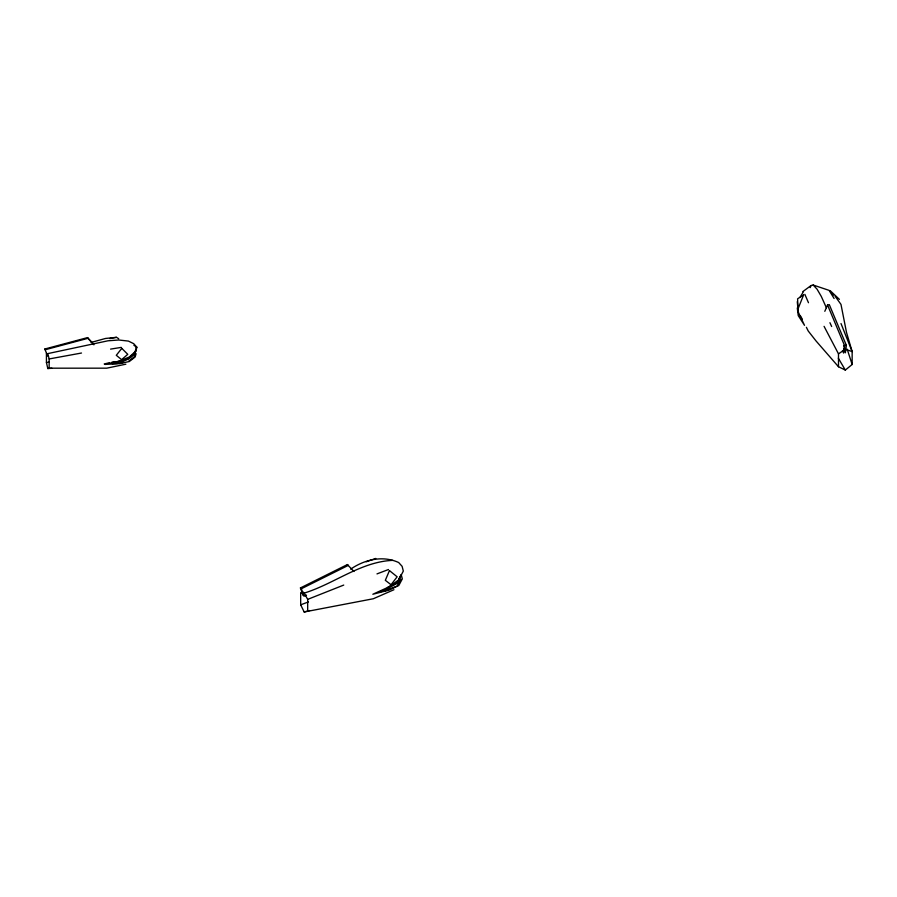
<?xml version="1.0" encoding="UTF-8"?>
<svg xmlns="http://www.w3.org/2000/svg" width="897" height="897" viewBox="0 0 897 897"><rect width="100%" height="100%" fill="white"/><g stroke="black" fill="none" stroke-linecap="round" stroke-linejoin="round"><path stroke-width="1.35" d="M843.685 348.967L845.389 352.768L846.353 345.334L829.321 304.677L827.527 304.969L844.57 345.637L843.606 353.059L842.474 350.536M46.431 353.283L46.431 362.523L47.799 368.555L49.156 368.185L49.156 358.946L47.799 353.609L107.999 340.793L118.684 339.997L128.417 341.084L133.731 343.686L136.871 347.229L135.94 350.974L129.336 356.995L119.536 361.043L105.016 364.429L119.536 363.61L129.336 361.513L135.099 357.028L136.086 353.754M810.204 287.634L811.034 285.549L813.153 285.022L829.108 290.37L834.098 298.488M824.803 311.315L827.527 304.969M398.616 579.35L400.881 575.055M401.206 575.661L397.079 583.342L386.147 589.464L378.612 592.267M396.923 586.1L400.881 579.249M800.225 296.929L803.163 292.187M806.392 327.293L808.197 330.971L816.012 340.927L838.493 366.75L845.322 370.08L852.15 364.485L852.15 351.602L846.51 332.462L840.982 304.408L835.096 296.223M128.91 360.942L133.989 357.107L135.391 353.956L135.391 350.637L133.989 353.788L127.901 358.912L117.462 361.659L112.035 362.029M802.793 291.637L811.034 285.549M838.493 366.75L838.493 353.855L845.322 349.236L852.15 351.602L841.005 323.548M350.637 569.147C364.72 559.549 382.627 555.165 398.66 562.52L402.114 566.332L403.314 571.075L398.784 579.821L388.939 586.907L372.838 594.251L388.939 590.148L398.784 585.528L402.316 578.901L401.251 574.753M387.403 587.546L396.923 582.568M300.428 587.939L347.374 564.572L348.283 565.39L301.336 588.757L300.428 587.939L303.063 595.429M393.929 589.733L373.331 598.748L304.184 611.978L300.674 604.825L300.674 593.152L303.22 591.975M306.505 595.126L303.982 596.236L301.336 588.757M300.674 593.152L304.184 593.096C334.144 583.891 360.785 561.679 392.819 560.356M395.723 586.582L386.192 590.461L378.534 592.076M307.682 611.048L307.682 599.375L343.742 585.068M376.987 573.901L388.479 569.517M300.674 604.825L308.433 601.921M366.167 561.802L375.787 558.439M91.158 342.419L105.476 338.472L116.397 337.339M304.184 611.978L309.532 610.521M47.608 356.064L44.85 349L87.558 337.597L93.535 344.067M93.893 344.807L87.906 338.337L45.209 349.74L44.85 349M104.209 363.958L109.58 362.702M125.86 364.193L106.732 368.174L49.156 368.185M109.737 338.573L116.487 337.317L118.707 338.707M49.156 358.946L81.504 353.026M121.364 362.814L123.977 362.377M844.57 345.637L846.353 345.334M110.589 349.112L121.23 347.397M46.431 362.523L49.167 362.119M47.799 368.555L51.903 368.263M117.451 363.476L112.024 363.588C121.073 362.119 132.229 360.134 135.996 350.581L135.996 347.128M133.9 345.311L136.871 347.229M839.413 299.374L830.162 290.628L833.19 295.483M347.374 564.572L353.945 571.501M813.153 285.022L817.032 289.137L821.304 296.447L826.384 307.772M838.325 358.183L845.322 370.08M800.483 316.002L802.4 319.354M304.184 593.096L307.682 599.375M824.074 326.351L838.493 353.855M87.558 337.597L87.906 338.337M843.595 345.468L845.322 349.236M829.938 322.707L831.642 326.497M804.867 294.373L808.477 302.726M847.194 349.191L852.15 364.485M797.287 307.963L798.252 315.621L804.508 325.331L798.252 312.033L797.287 301.661M803.544 295.035L797.949 309.061L797.612 298.779L803.544 295.035M389.455 570.593L385.329 580.314L391.047 584.732L397.147 576.805L389.455 570.593M121.801 348.361L116.296 355.29L121.6 359.652L127.766 354.349L121.801 348.361"/></g></svg>
